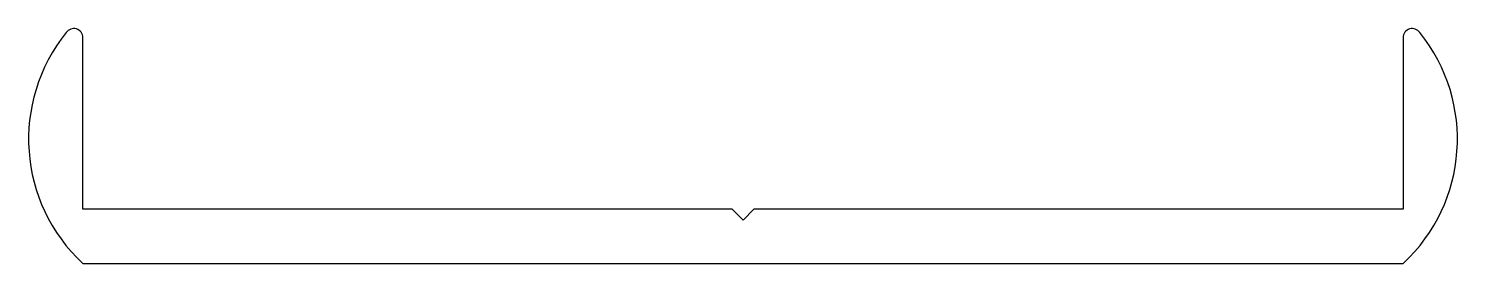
# Model space of a CAD drawing. Extents: x 218.2 to 257.7, y 305.7 to 312.1.
import ezdxf

# ---------------------------------------------------------------- set-up
doc = ezdxf.new("R2010")
doc.units = 0
doc.layers.get('0').update_dxf_attribs({"linetype": 'CONTINUOUS'})

msp = doc.modelspace()

# ---------------------------------------------------------------- linework, layer by layer
msp.add_lwpolyline([(219.217, 312.036, 0.394043), (219.676, 305.651), (256.176, 305.651, 0.394043), (256.635, 312.036, 0.744945), (256.176, 311.899), (256.176, 307.151), (238.226, 307.151), (237.926, 306.851), (237.626, 307.151), (219.676, 307.151), (219.676, 311.899, 0.744945)], format="xyb", close=True)

doc.saveas('drawing.dxf')
